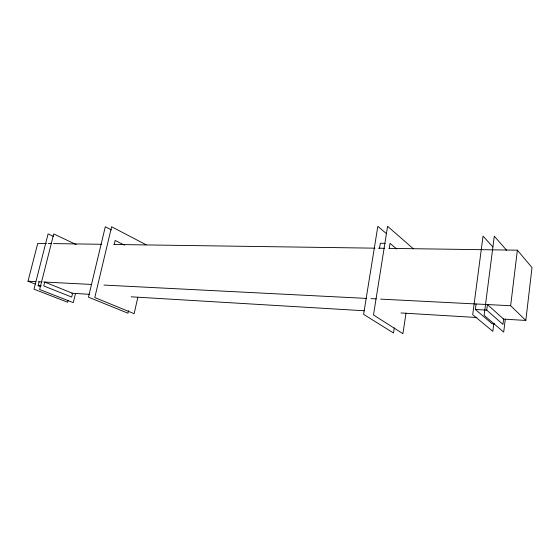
<?xml version="1.0" encoding="UTF-8"?>
<svg xmlns="http://www.w3.org/2000/svg" width="560" height="560" viewBox="0 0 560 560"><rect width="100%" height="100%" fill="white"/><g stroke="black" fill="none" stroke-linecap="round" stroke-linejoin="round"><path stroke-width="0.84" d="M503.132 319.081L525.833 320.439L532 267.54L517.377 250.187L388.948 248.367M525.833 320.439L510.643 305.732L517.377 250.187M505.274 319.214L503.699 332.101L484.134 315.329L494.291 236.18L506.653 250.32M493.815 323.596L492.842 331.352L472.717 314.671L483.042 236.124L492.877 246.974M486.717 310.114L487.431 304.556L503.594 319.109L502.943 324.401L486.717 310.114L475.363 309.498L476.084 303.975M406.007 313.124L402.92 333.69L373.492 314.972L387.597 226.31L413.455 248.864M394.289 327.831L393.498 332.99L363.594 314.356L377.832 226.324L386.386 233.611M389.242 248.367L390.026 243.369L396.739 248.976M379.526 248.234L380.324 243.264L385.175 243.32M137.788 297.507L134.141 313.677L94.787 297.549L111.601 226.751L146.223 244.839M128.534 310.674L127.953 313.215L88.466 297.157L105.308 226.758L111.489 229.957M114.212 244.468L115.157 240.457L124.453 245.154M75.544 293.321L73.276 302.631L39.648 289.492L53.732 233.94L76.181 244.545M68.117 300.566L67.704 302.253L34.006 289.17L48.097 233.912L53.529 236.46M40.516 286.594L38.115 285.649L39.095 281.778M35.217 284.067L28 281.218L37.737 243.383L46.473 243.509M48.216 243.53L51.716 243.579M53.459 243.607L101.514 244.286M113.743 244.461L374.969 248.171M378.469 248.22L384.58 248.304M28 281.218L35.854 281.617M38.472 281.75L41.965 281.925M43.708 282.016L91.714 284.452M103.929 285.075L366.639 298.417M371 298.641L376.236 298.907M380.604 299.124L510.643 305.732M38.115 285.649L41.335 285.824M71.771 293.251L89.236 294.301M131.152 296.807L364.294 310.765M400.967 312.963L476.938 317.513M494.571 323.876L492.058 323.715L475.363 309.498M72.611 293.3L71.694 297.059L43.75 285.957L44.737 282.065L72.611 293.3"/></g></svg>
